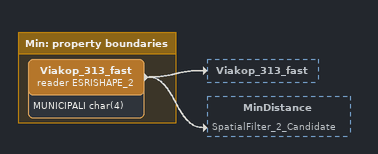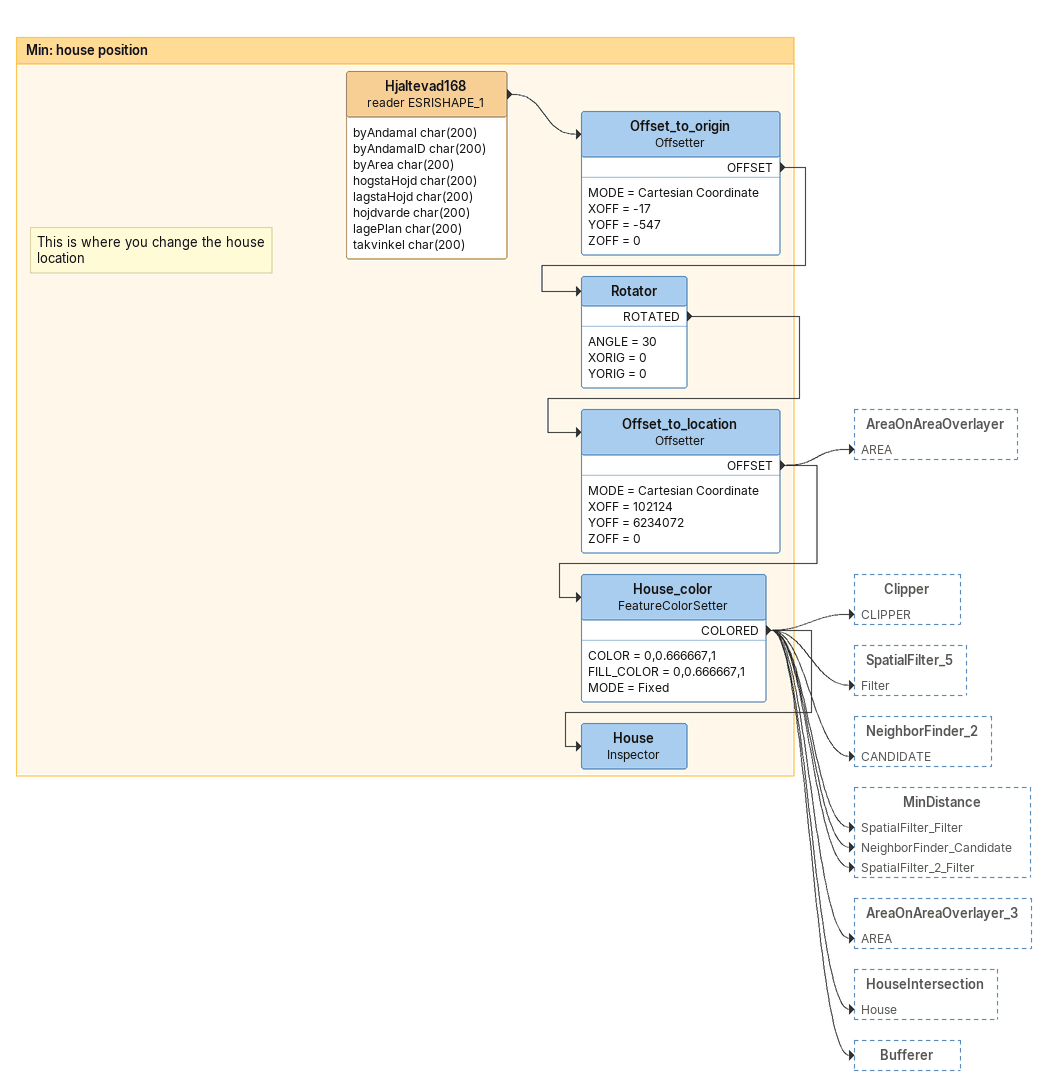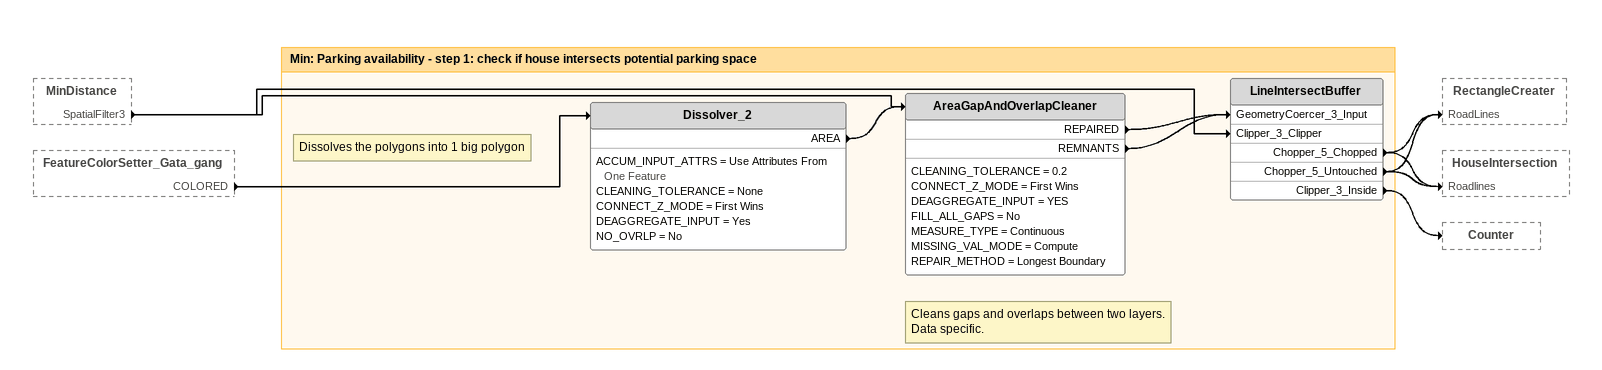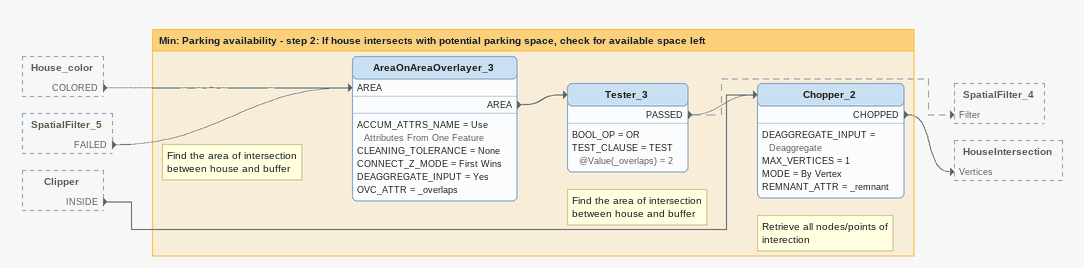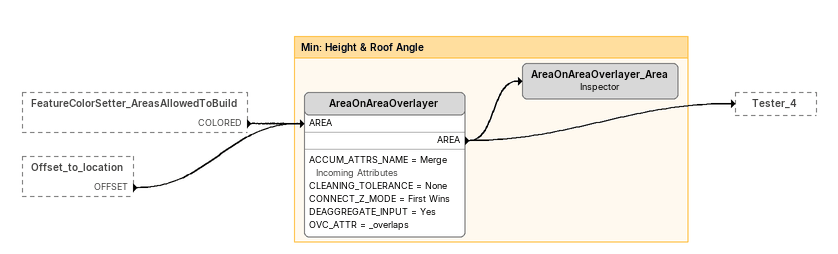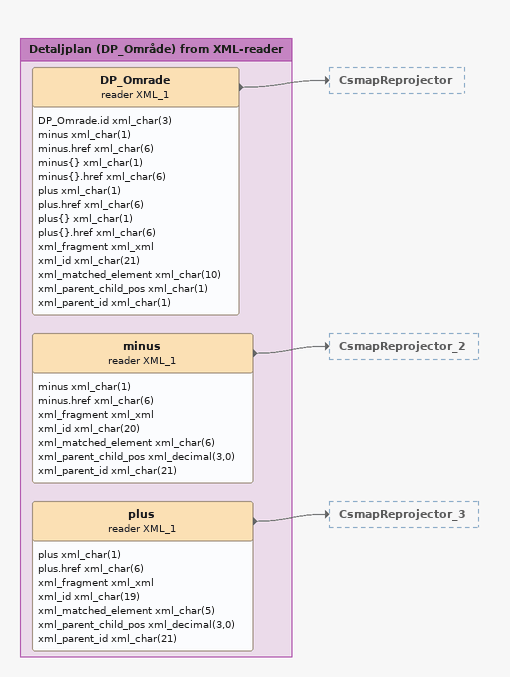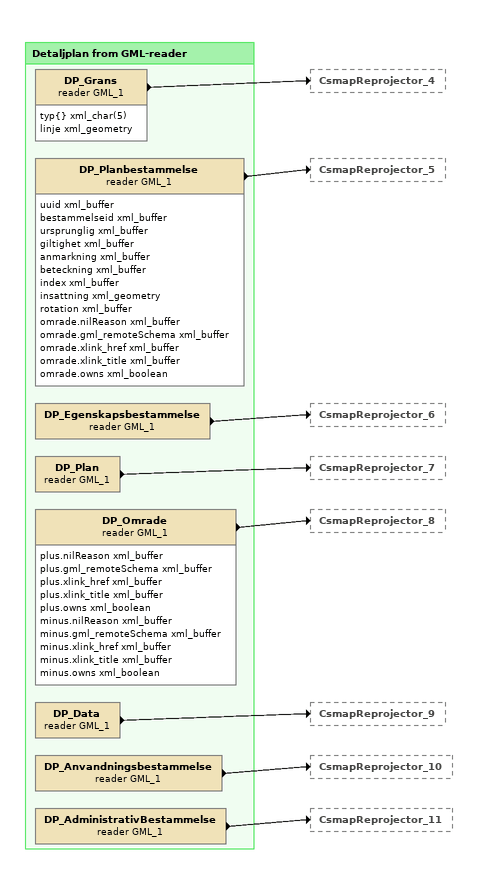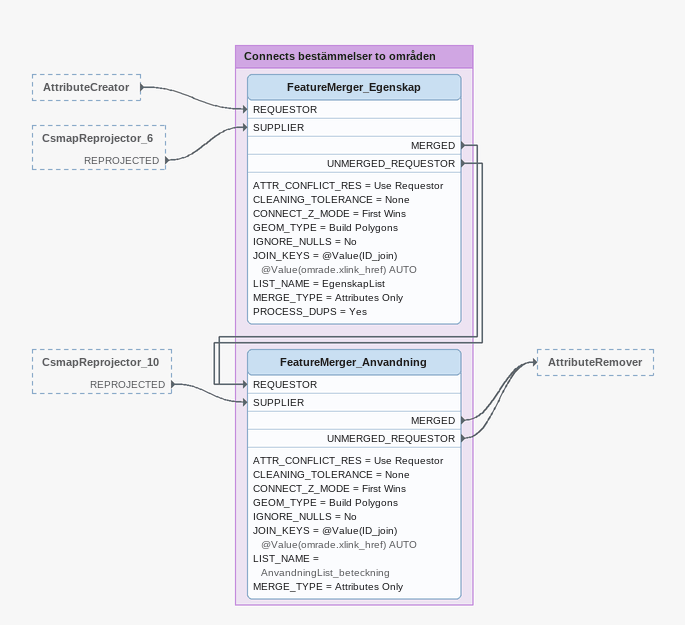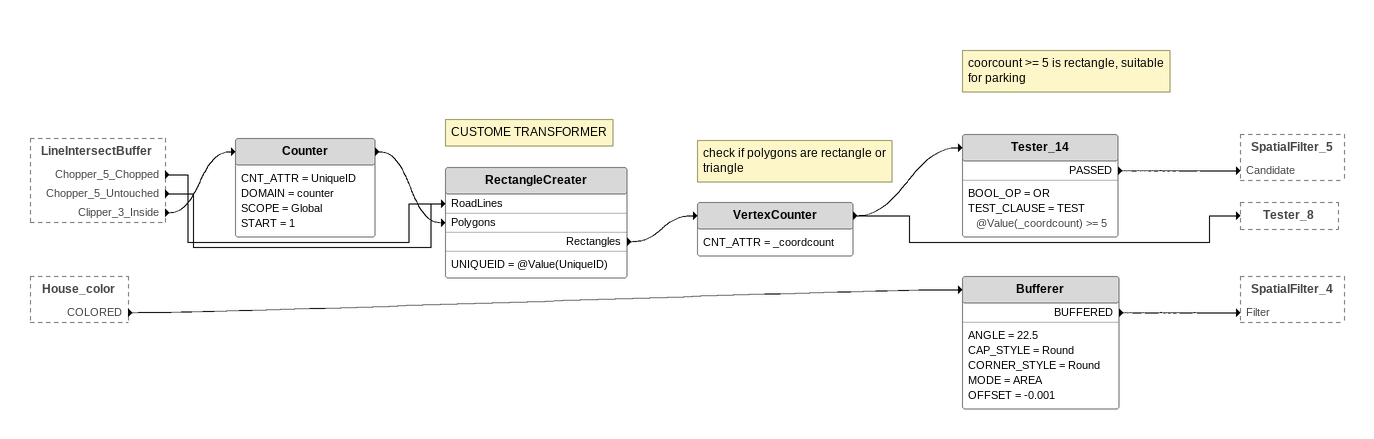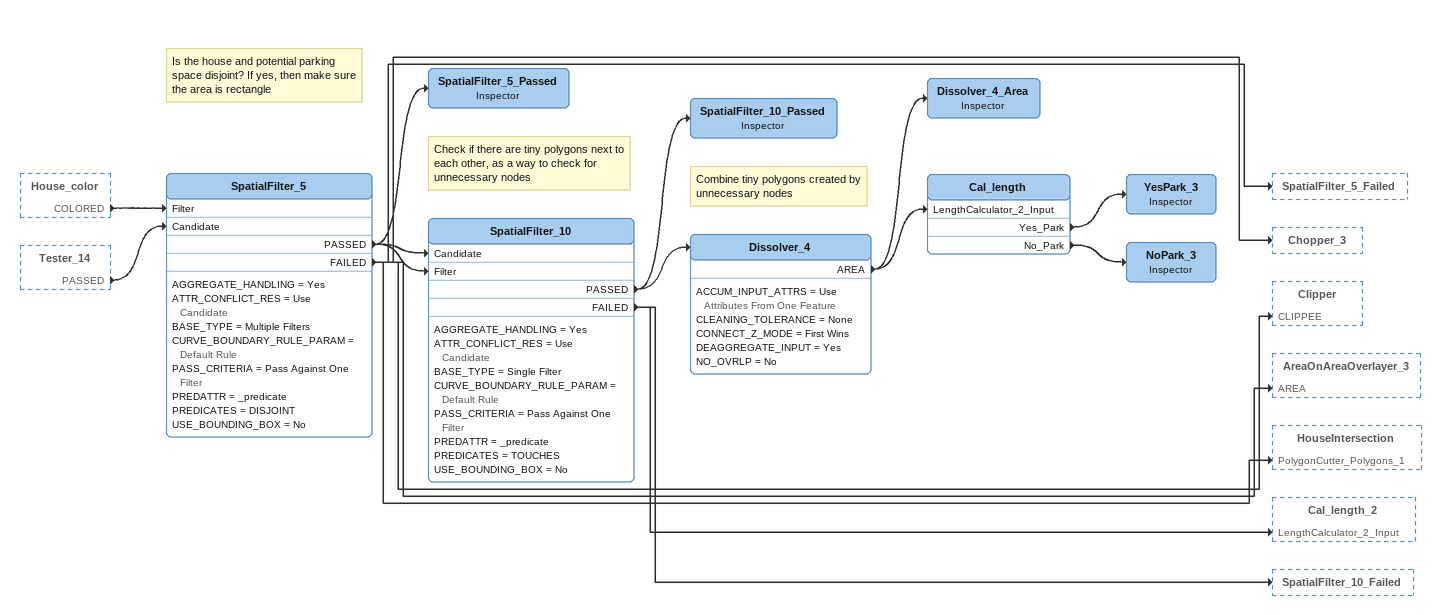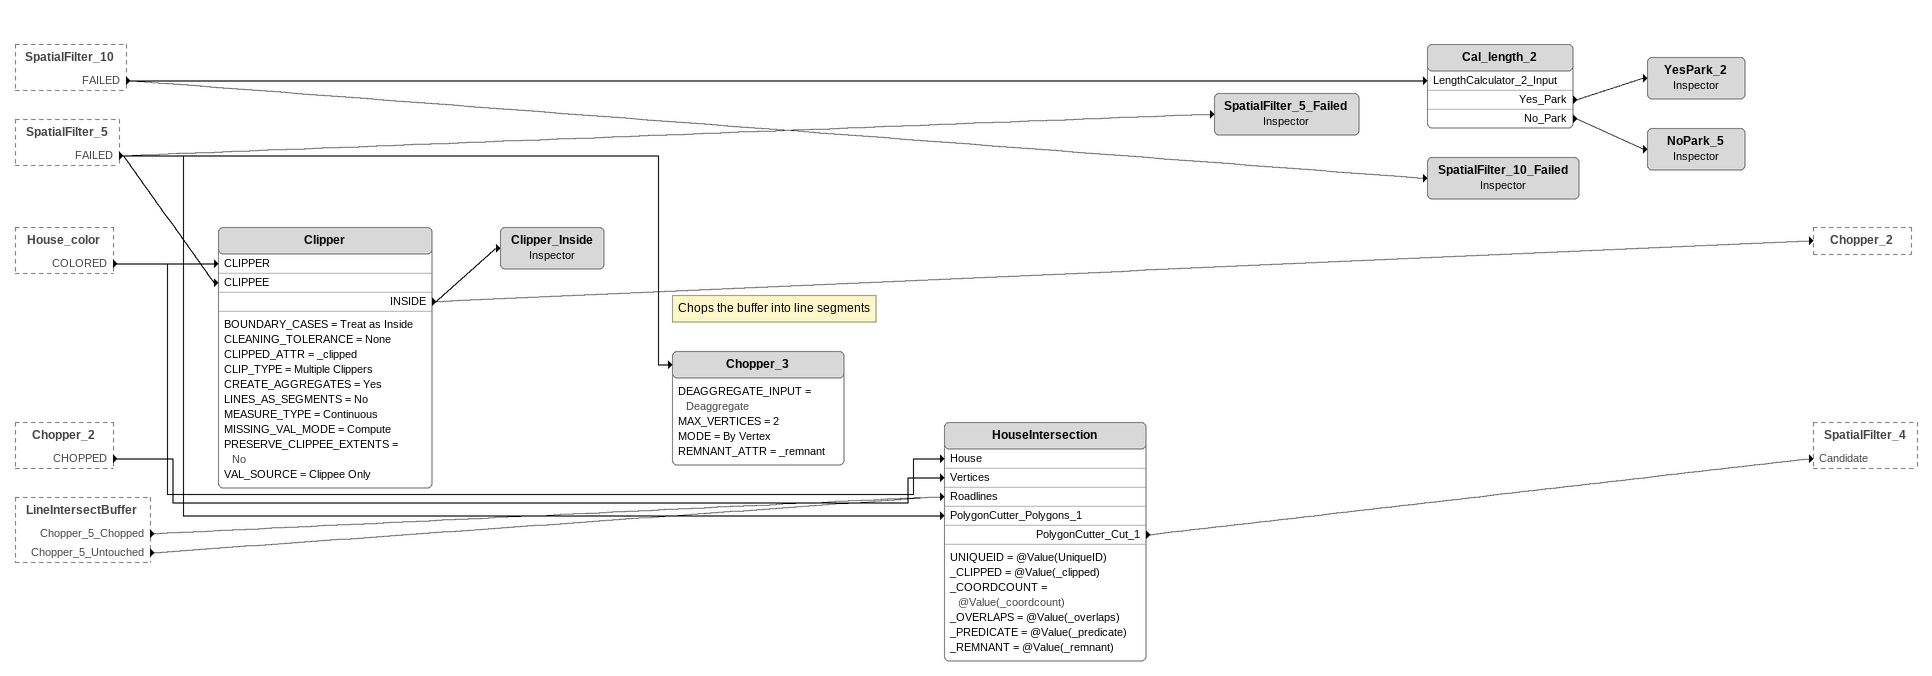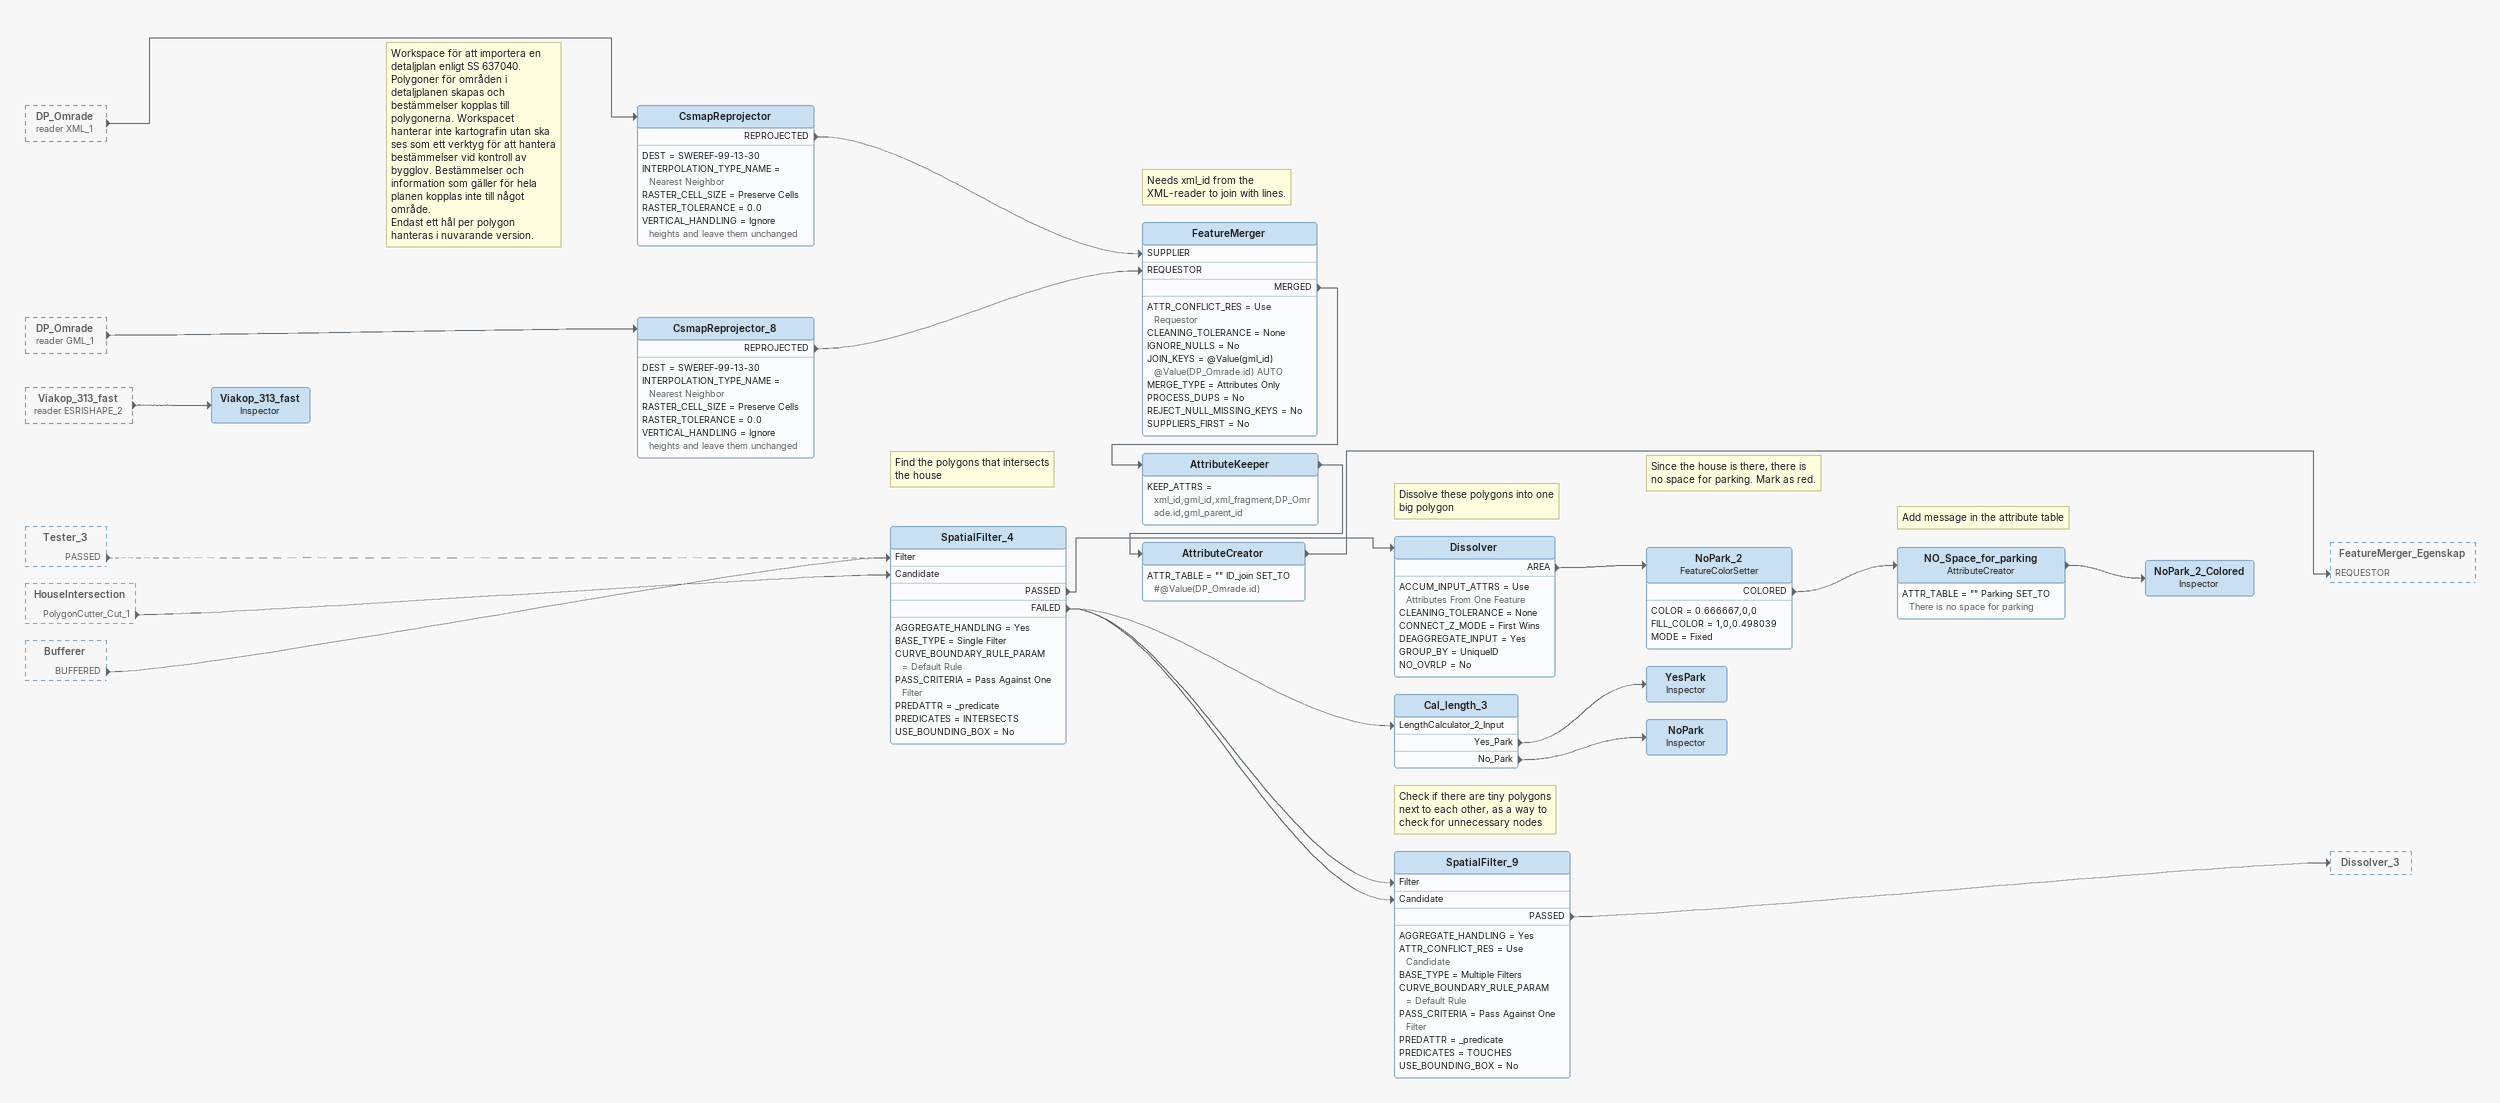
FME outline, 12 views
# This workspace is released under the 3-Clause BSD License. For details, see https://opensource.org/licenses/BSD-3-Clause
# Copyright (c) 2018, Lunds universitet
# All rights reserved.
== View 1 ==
Bookmark: Min: property boundaries
Viakop_313_fast (reader ESRISHAPE_2)
    attributes: MUNICIPALI char(4)
    -> Viakop_313_fast
    -> MinDistance [SpatialFilter_2_Candidate]

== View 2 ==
Bookmark: Min: house position
Hjaltevad168 (reader ESRISHAPE_1)
    attributes: byAndamal char(200), byAndamalD char(200), byArea char(200), hogstaHojd char(200), lagstaHojd char(200), hojdvarde char(200), lagePlan char(200), takvinkel char(200)
    -> Offset_to_origin
Offset_to_origin: Offsetter
    MODE = Cartesian Coordinate
    XOFF = -17
    YOFF = -547
    ZOFF = 0
    OFFSET -> Rotator
Rotator
    ANGLE = 30
    XORIG = 0
    YORIG = 0
    ROTATED -> Offset_to_location
Note: This is where you change the house location
Offset_to_location: Offsetter
    MODE = Cartesian Coordinate
    XOFF = 102124
    YOFF = 6234072
    ZOFF = 0
    OFFSET -> AreaOnAreaOverlayer [AREA]
    OFFSET -> House_color
House_color: FeatureColorSetter
    COLOR = 0,0.666667,1
    FILL_COLOR = 0,0.666667,1
    MODE = Fixed
    COLORED -> House
    COLORED -> Clipper [CLIPPER]
    COLORED -> SpatialFilter_5 [Filter]
    COLORED -> NeighborFinder_2 [CANDIDATE]
    COLORED -> MinDistance [SpatialFilter_Filter]
    COLORED -> MinDistance [NeighborFinder_Candidate]
    COLORED -> MinDistance [SpatialFilter_2_Filter]
    COLORED -> AreaOnAreaOverlayer_3 [AREA]
    COLORED -> HouseIntersection [House]
    COLORED -> Bufferer
House: Inspector

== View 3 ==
MinDistance [outside]
    SpatialFilter3 -> LineIntersectBuffer [Clipper_3_Clipper]
    SpatialFilter3 -> AreaGapAndOverlapCleaner
FeatureColorSetter_Gata_gang [outside]
    COLORED -> Dissolver_2

Bookmark: Min: Parking availability - step 1: check if house intersects potential parking space
Note: Dissolves the polygons into 1 big polygon
Dissolver_2
    ACCUM_INPUT_ATTRS = Use Attributes From One Feature
    CLEANING_TOLERANCE = None
    CONNECT_Z_MODE = First Wins
    DEAGGREGATE_INPUT = Yes
    NO_OVRLP = No
    AREA -> AreaGapAndOverlapCleaner
Note: Cleans gaps and overlaps between two layers. Data specific.
AreaGapAndOverlapCleaner
    CLEANING_TOLERANCE = 0.2
    CONNECT_Z_MODE = First Wins
    DEAGGREGATE_INPUT = YES
    FILL_ALL_GAPS = No
    MEASURE_TYPE = Continuous
    MISSING_VAL_MODE = Compute
    REPAIR_METHOD = Longest Boundary
    REPAIRED -> LineIntersectBuffer [GeometryCoercer_3_Input]
    REMNANTS -> LineIntersectBuffer [GeometryCoercer_3_Input]
LineIntersectBuffer
    Chopper_5_Chopped -> RectangleCreater [RoadLines]
    Chopper_5_Chopped -> HouseIntersection [Roadlines]
    Chopper_5_Untouched -> RectangleCreater [RoadLines]
    Chopper_5_Untouched -> HouseIntersection [Roadlines]
    Clipper_3_Inside -> Counter

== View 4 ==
House_color [outside]
    COLORED -> AreaOnAreaOverlayer_3 [AREA]
SpatialFilter_5 [outside]
    FAILED -> AreaOnAreaOverlayer_3 [AREA]
Clipper [outside]
    INSIDE -> Chopper_2

Bookmark: Min: Parking availability - step 2: If house intersects with potential parking space, check for available space left
Note: Find the area of intersection between house and buffer
AreaOnAreaOverlayer_3
    ACCUM_ATTRS_NAME = Use Attributes From One Feature
    CLEANING_TOLERANCE = None
    CONNECT_Z_MODE = First Wins
    DEAGGREGATE_INPUT = Yes
    OVC_ATTR = _overlaps
    AREA -> Tester_3
Note: Find the area of intersection between house and buffer
Tester_3
    BOOL_OP = OR
    TEST_CLAUSE = TEST @Value(_overlaps) = 2
    PASSED -> Chopper_2 [off]
    PASSED -> SpatialFilter_4 [Filter] [off]
Note: Retrieve all nodes/points of interection
Chopper_2
    DEAGGREGATE_INPUT = Deaggregate
    MAX_VERTICES = 1
    MODE = By Vertex
    REMNANT_ATTR = _remnant
    CHOPPED -> HouseIntersection [Vertices]

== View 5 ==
FeatureColorSetter_AreasAllowedToBuild [outside]
    COLORED -> AreaOnAreaOverlayer [AREA]
Offset_to_location [outside]
    OFFSET -> AreaOnAreaOverlayer [AREA]

Bookmark: Min: Height & Roof Angle
AreaOnAreaOverlayer
    ACCUM_ATTRS_NAME = Merge Incoming Attributes
    CLEANING_TOLERANCE = None
    CONNECT_Z_MODE = First Wins
    DEAGGREGATE_INPUT = Yes
    OVC_ATTR = _overlaps
    AREA -> AreaOnAreaOverlayer_Area
    AREA -> Tester_4
AreaOnAreaOverlayer_Area: Inspector

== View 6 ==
Bookmark: Detaljplan (DP_Område) from XML-reader
DP_Omrade (reader XML_1)
    attributes: DP_Omrade.id xml_char(3), minus xml_char(1), minus.href xml_char(6), minus{} xml_char(1), minus{}.href xml_char(6), plus xml_char(1), plus.href xml_char(6), plus{} xml_char(1), plus{}.href xml_char(6), xml_fragment xml_xml, xml_id xml_char(21), xml_matched_element xml_char(10), xml_parent_child_pos xml_char(1), xml_parent_id xml_char(1)
    -> CsmapReprojector
minus (reader XML_1)
    attributes: minus xml_char(1), minus.href xml_char(6), xml_fragment xml_xml, xml_id xml_char(20), xml_matched_element xml_char(6), xml_parent_child_pos xml_decimal(3,0), xml_parent_id xml_char(21)
    -> CsmapReprojector_2
plus (reader XML_1)
    attributes: plus xml_char(1), plus.href xml_char(6), xml_fragment xml_xml, xml_id xml_char(19), xml_matched_element xml_char(5), xml_parent_child_pos xml_decimal(3,0), xml_parent_id xml_char(21)
    -> CsmapReprojector_3

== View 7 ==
Bookmark: Detaljplan from GML-reader
DP_Grans (reader GML_1)
    attributes: typ{} xml_char(5), linje xml_geometry
    -> CsmapReprojector_4
DP_Planbestammelse (reader GML_1)
    attributes: uuid xml_buffer, bestammelseid xml_buffer, ursprunglig xml_buffer, giltighet xml_buffer, anmarkning xml_buffer, beteckning xml_buffer, index xml_buffer, insattning xml_geometry, rotation xml_buffer, omrade.nilReason xml_buffer, omrade.gml_remoteSchema xml_buffer, omrade.xlink_href xml_buffer, omrade.xlink_title xml_buffer, omrade.owns xml_boolean
    -> CsmapReprojector_5
DP_Egenskapsbestammelse (reader GML_1)
    -> CsmapReprojector_6
DP_Plan (reader GML_1)
    -> CsmapReprojector_7
DP_Omrade (reader GML_1)
    attributes: plus.nilReason xml_buffer, plus.gml_remoteSchema xml_buffer, plus.xlink_href xml_buffer, plus.xlink_title xml_buffer, plus.owns xml_boolean, minus.nilReason xml_buffer, minus.gml_remoteSchema xml_buffer, minus.xlink_href xml_buffer, minus.xlink_title xml_buffer, minus.owns xml_boolean
    -> CsmapReprojector_8
DP_Data (reader GML_1)
    -> CsmapReprojector_9
DP_Anvandningsbestammelse (reader GML_1)
    -> CsmapReprojector_10
DP_AdministrativBestammelse (reader GML_1)
    -> CsmapReprojector_11

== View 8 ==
AttributeCreator [outside]
    -> FeatureMerger_Egenskap [REQUESTOR]
CsmapReprojector_6 [outside]
    REPROJECTED -> FeatureMerger_Egenskap [SUPPLIER]
CsmapReprojector_10 [outside]
    REPROJECTED -> FeatureMerger_Anvandning [SUPPLIER]

Bookmark: Connects bestämmelser to områden
FeatureMerger_Egenskap
    ATTR_CONFLICT_RES = Use Requestor
    CLEANING_TOLERANCE = None
    CONNECT_Z_MODE = First Wins
    GEOM_TYPE = Build Polygons
    IGNORE_NULLS = No
    JOIN_KEYS = @Value(ID_join) @Value(omrade.xlink_href) AUTO
    LIST_NAME = EgenskapList
    MERGE_TYPE = Attributes Only
    PROCESS_DUPS = Yes
    MERGED -> FeatureMerger_Anvandning [REQUESTOR]
    UNMERGED_REQUESTOR -> FeatureMerger_Anvandning [REQUESTOR]
FeatureMerger_Anvandning
    ATTR_CONFLICT_RES = Use Requestor
    CLEANING_TOLERANCE = None
    CONNECT_Z_MODE = First Wins
    GEOM_TYPE = Build Polygons
    IGNORE_NULLS = No
    JOIN_KEYS = @Value(ID_join) @Value(omrade.xlink_href) AUTO
    LIST_NAME = AnvandningList_beteckning
    MERGE_TYPE = Attributes Only
    MERGED -> AttributeRemover
    UNMERGED_REQUESTOR -> AttributeRemover

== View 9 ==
LineIntersectBuffer [outside]
    Chopper_5_Chopped -> RectangleCreater [RoadLines]
    Chopper_5_Untouched -> RectangleCreater [RoadLines]
    Clipper_3_Inside -> Counter
House_color [outside]
    COLORED -> Bufferer
Bufferer
    ANGLE = 22.5
    CAP_STYLE = Round
    CORNER_STYLE = Round
    MODE = AREA
    OFFSET = -0.001
    BUFFERED -> SpatialFilter_4 [Filter]
Counter
    CNT_ATTR = UniqueID
    DOMAIN = counter
    SCOPE = Global
    START = 1
    -> RectangleCreater [Polygons]
Note: CUSTOME TRANSFORMER
RectangleCreater
    UNIQUEID = @Value(UniqueID)
    Rectangles -> VertexCounter
Note: check if polygons are rectangle or triangle
VertexCounter
    CNT_ATTR = _coordcount
    -> Tester_8
    -> Tester_14
Note: coorcount >= 5 is rectangle, suitable for parking
Tester_14
    BOOL_OP = OR
    TEST_CLAUSE = TEST @Value(_coordcount) >= 5
    PASSED -> SpatialFilter_5 [Candidate]

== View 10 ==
House_color [outside]
    COLORED -> SpatialFilter_5 [Filter]
Tester_14 [outside]
    PASSED -> SpatialFilter_5 [Candidate]
Note: Is the house and potential parking space disjoint? If yes, then make sure the area is rectangle
SpatialFilter_5
    AGGREGATE_HANDLING = Yes
    ATTR_CONFLICT_RES = Use Candidate
    BASE_TYPE = Multiple Filters
    CURVE_BOUNDARY_RULE_PARAM = Default Rule
    PASS_CRITERIA = Pass Against One Filter
    PREDATTR = _predicate
    PREDICATES = DISJOINT
    USE_BOUNDING_BOX = No
    PASSED -> SpatialFilter_5_Passed
    PASSED -> SpatialFilter_10 [Candidate]
    PASSED -> SpatialFilter_10 [Filter]
    FAILED -> SpatialFilter_5_Failed
    FAILED -> Chopper_3
    FAILED -> Clipper [CLIPPEE]
    FAILED -> AreaOnAreaOverlayer_3 [AREA]
    FAILED -> HouseIntersection [PolygonCutter_Polygons_1]
SpatialFilter_5_Passed: Inspector
Note: Check if there are tiny polygons next to each other, as a way to check for unnecessary nodes
SpatialFilter_10
    AGGREGATE_HANDLING = Yes
    ATTR_CONFLICT_RES = Use Candidate
    BASE_TYPE = Single Filter
    CURVE_BOUNDARY_RULE_PARAM = Default Rule
    PASS_CRITERIA = Pass Against One Filter
    PREDATTR = _predicate
    PREDICATES = TOUCHES
    USE_BOUNDING_BOX = No
    PASSED -> Dissolver_4
    PASSED -> SpatialFilter_10_Passed
    FAILED -> Cal_length_2 [LengthCalculator_2_Input]
    FAILED -> SpatialFilter_10_Failed
SpatialFilter_10_Passed: Inspector
Note: Combine tiny polygons created by unnecessary nodes
Dissolver_4
    ACCUM_INPUT_ATTRS = Use Attributes From One Feature
    CLEANING_TOLERANCE = None
    CONNECT_Z_MODE = First Wins
    DEAGGREGATE_INPUT = Yes
    NO_OVRLP = No
    AREA -> Cal_length [LengthCalculator_2_Input]
    AREA -> Dissolver_4_Area
Dissolver_4_Area: Inspector
Cal_length
    Yes_Park -> YesPark_3
    No_Park -> NoPark_3
YesPark_3: Inspector
NoPark_3: Inspector

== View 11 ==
SpatialFilter_10 [outside]
    FAILED -> Cal_length_2 [LengthCalculator_2_Input]
    FAILED -> SpatialFilter_10_Failed
SpatialFilter_5 [outside]
    FAILED -> SpatialFilter_5_Failed
    FAILED -> Chopper_3
    FAILED -> Clipper [CLIPPEE]
    FAILED -> HouseIntersection [PolygonCutter_Polygons_1]
House_color [outside]
    COLORED -> Clipper [CLIPPER]
    COLORED -> HouseIntersection [House]
Chopper_2 [outside]
    CHOPPED -> HouseIntersection [Vertices]
LineIntersectBuffer [outside]
    Chopper_5_Chopped -> HouseIntersection [Roadlines]
    Chopper_5_Untouched -> HouseIntersection [Roadlines]
Cal_length_2
    Yes_Park -> YesPark_2
    No_Park -> NoPark_5
YesPark_2: Inspector
NoPark_5: Inspector
SpatialFilter_10_Failed: Inspector
SpatialFilter_5_Failed: Inspector
Clipper
    BOUNDARY_CASES = Treat as Inside
    CLEANING_TOLERANCE = None
    CLIPPED_ATTR = _clipped
    CLIP_TYPE = Multiple Clippers
    CREATE_AGGREGATES = Yes
    LINES_AS_SEGMENTS = No
    MEASURE_TYPE = Continuous
    MISSING_VAL_MODE = Compute
    PRESERVE_CLIPPEE_EXTENTS = No
    VAL_SOURCE = Clippee Only
    INSIDE -> Clipper_Inside
    INSIDE -> Chopper_2
Clipper_Inside: Inspector
Note: Chops the buffer into line segments
Chopper_3
    DEAGGREGATE_INPUT = Deaggregate
    MAX_VERTICES = 2
    MODE = By Vertex
    REMNANT_ATTR = _remnant
HouseIntersection
    UNIQUEID = @Value(UniqueID)
    _CLIPPED = @Value(_clipped)
    _COORDCOUNT = @Value(_coordcount)
    _OVERLAPS = @Value(_overlaps)
    _PREDICATE = @Value(_predicate)
    _REMNANT = @Value(_remnant)
    PolygonCutter_Cut_1 -> SpatialFilter_4 [Candidate]

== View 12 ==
DP_Omrade (reader XML_1) [outside]
    -> CsmapReprojector
DP_Omrade (reader GML_1) [outside]
    -> CsmapReprojector_8
Viakop_313_fast (reader ESRISHAPE_2) [outside]
    -> Viakop_313_fast
Tester_3 [outside]
    PASSED -> SpatialFilter_4 [Filter] [off]
HouseIntersection [outside]
    PolygonCutter_Cut_1 -> SpatialFilter_4 [Candidate]
Bufferer [outside]
    BUFFERED -> SpatialFilter_4 [Filter]
Viakop_313_fast: Inspector
Note: Workspace för att importera en detaljplan enligt SS 637040. / Polygoner för områden i detaljplanen skapas och bestämmelser kopplas till polygonerna. Workspacet hanterar inte kartografin utan ska ses som ett verktyg för att hantera bestämmelser vid kontroll av bygglov. Bestämmelser och information som gäller för hela planen kopplas inte till något område. / Endast ett hål per polygon hanteras i nuvarande version.
CsmapReprojector
    DEST = SWEREF-99-13-30
    INTERPOLATION_TYPE_NAME = Nearest Neighbor
    RASTER_CELL_SIZE = Preserve Cells
    RASTER_TOLERANCE = 0.0
    VERTICAL_HANDLING = Ignore heights and leave them unchanged
    REPROJECTED -> FeatureMerger [SUPPLIER]
CsmapReprojector_8
    DEST = SWEREF-99-13-30
    INTERPOLATION_TYPE_NAME = Nearest Neighbor
    RASTER_CELL_SIZE = Preserve Cells
    RASTER_TOLERANCE = 0.0
    VERTICAL_HANDLING = Ignore heights and leave them unchanged
    REPROJECTED -> FeatureMerger [REQUESTOR]
Note: Needs xml_id from the / XML-reader to join with lines.
FeatureMerger
    ATTR_CONFLICT_RES = Use Requestor
    CLEANING_TOLERANCE = None
    IGNORE_NULLS = No
    JOIN_KEYS = @Value(gml_id) @Value(DP_Omrade.id) AUTO
    MERGE_TYPE = Attributes Only
    PROCESS_DUPS = No
    REJECT_NULL_MISSING_KEYS = No
    SUPPLIERS_FIRST = No
    MERGED -> AttributeKeeper
AttributeKeeper
    KEEP_ATTRS = xml_id,gml_id,xml_fragment,DP_Omrade.id,gml_parent_id
    -> AttributeCreator
AttributeCreator
    ATTR_TABLE = "" ID_join SET_TO #@Value(DP_Omrade.id)
    -> FeatureMerger_Egenskap [REQUESTOR]
Note: Find the polygons that intersects the house
SpatialFilter_4
    AGGREGATE_HANDLING = Yes
    BASE_TYPE = Single Filter
    CURVE_BOUNDARY_RULE_PARAM = Default Rule
    PASS_CRITERIA = Pass Against One Filter
    PREDATTR = _predicate
    PREDICATES = INTERSECTS
    USE_BOUNDING_BOX = No
    PASSED -> Dissolver
    FAILED -> SpatialFilter_9 [Filter]
    FAILED -> SpatialFilter_9 [Candidate]
    FAILED -> Cal_length_3 [LengthCalculator_2_Input]
Note: Dissolve these polygons into one big polygon
Dissolver
    ACCUM_INPUT_ATTRS = Use Attributes From One Feature
    CLEANING_TOLERANCE = None
    CONNECT_Z_MODE = First Wins
    DEAGGREGATE_INPUT = Yes
    GROUP_BY = UniqueID
    NO_OVRLP = No
    AREA -> NoPark_2
Note: Since the house is there, there is no space for parking. Mark as red.
NoPark_2: FeatureColorSetter
    COLOR = 0.666667,0,0
    FILL_COLOR = 1,0,0.498039
    MODE = Fixed
    COLORED -> NO_Space_for_parking
Note: Add message in the attribute table
NO_Space_for_parking: AttributeCreator
    ATTR_TABLE = "" Parking SET_TO There is no space for parking
    -> NoPark_2_Colored
NoPark_2_Colored: Inspector
Cal_length_3
    Yes_Park -> YesPark
    No_Park -> NoPark
YesPark: Inspector
NoPark: Inspector
Note: Check if there are tiny polygons next to each other, as a way to check for unnecessary nodes
SpatialFilter_9
    AGGREGATE_HANDLING = Yes
    ATTR_CONFLICT_RES = Use Candidate
    BASE_TYPE = Multiple Filters
    CURVE_BOUNDARY_RULE_PARAM = Default Rule
    PASS_CRITERIA = Pass Against One Filter
    PREDATTR = _predicate
    PREDICATES = TOUCHES
    USE_BOUNDING_BOX = No
    PASSED -> Dissolver_3
